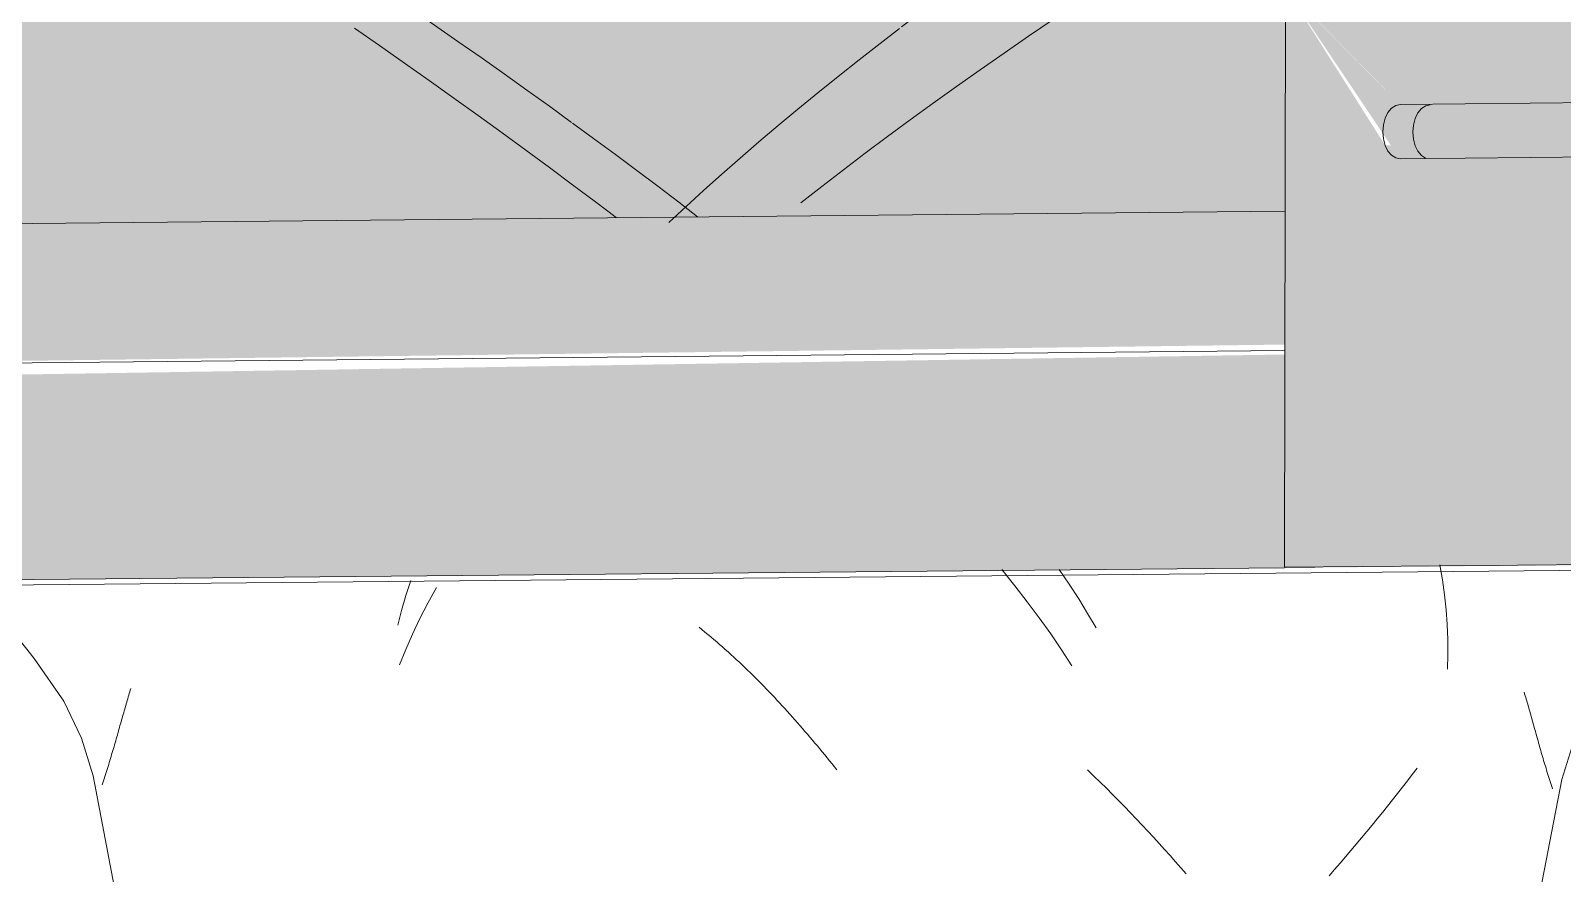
# Model space of a CAD drawing. Header units: inches. Extents: x 31213 to 31218, y -65 to 66.
# Drawn here: x 31215.903912 to 31215.90658, y -64.885297 to -64.883828 of the extents above; entities that cross this region are included whole.
import ezdxf

# ---------------------------------------------------------------- set-up
doc = ezdxf.new("R2010")
doc.units = ezdxf.units.IN
doc.header["$MEASUREMENT"] = 0
doc.layers.add('Q-SPCQ', color=91, linetype='Continuous', lineweight=9)

# ---------------------------------------------------------------- blocks, each defined once
blk = doc.blocks.new('FP_58-Looking South East')
at = {"layer": 'Q-SPCQ'}
blk.add_polyline3d([(-6208.6554517, -64.8851263, 0), (-6208.6553022, -64.8859106, 0), (-6208.6552178, -64.8867036, 0), (-6208.6551991, -64.8875005, 0), (-6208.6552199, -64.8879629, 0)], dxfattribs=at)
blk = doc.blocks.new('FP_59-Looking South East')
at = {"layer": 'Q-SPCQ'}
blk.add_polyline3d([(-6208.6528936, -64.8851332, 0), (-6208.6530452, -64.8859162, 0), (-6208.6531318, -64.8867085, 0), (-6208.6531527, -64.8875049, 0), (-6208.6531341, -64.8879484, 0)], dxfattribs=at)
blk = doc.blocks.new('FP_61-Looking South East')
at = {"layer": 'Q-SPCQ'}
for p, q in [((-6208.6537196, -64.8851163), (-6208.6537086, -64.885127)), ((-6208.6537086, -64.885127), (-6208.6536978, -64.8851376)), ((-6208.6536978, -64.8851376), (-6208.653687, -64.8851483)), ((-6208.6531629, -64.8851352), (-6208.6531714, -64.8851462)), ((-6208.6531544, -64.8851242), (-6208.6531629, -64.8851352)), ((-6208.653146, -64.8851131), (-6208.6531544, -64.8851242)), ((-6208.653687, -64.8851483), (-6208.6536764, -64.8851589)), ((-6208.6536764, -64.8851589), (-6208.6536658, -64.8851696)), ((-6208.6531801, -64.8851573), (-6208.6531888, -64.8851683)), ((-6208.6531714, -64.8851462), (-6208.6531801, -64.8851573)), ((-6208.6536658, -64.8851696), (-6208.6536554, -64.8851803)), ((-6208.6536554, -64.8851803), (-6208.6536451, -64.8851909)), ((-6208.6536451, -64.8851909), (-6208.6536349, -64.8852016)), ((-6208.6532064, -64.8851903), (-6208.6532154, -64.8852014)), ((-6208.6531976, -64.8851793), (-6208.6532064, -64.8851903)), ((-6208.6531888, -64.8851683), (-6208.6531976, -64.8851793)), ((-6208.6536349, -64.8852016), (-6208.6536248, -64.8852123)), ((-6208.6536248, -64.8852123), (-6208.6536148, -64.8852229)), ((-6208.6532244, -64.8852124), (-6208.6532335, -64.8852234)), ((-6208.6532154, -64.8852014), (-6208.6532244, -64.8852124)), ((-6208.6536148, -64.8852229), (-6208.6536049, -64.8852336)), ((-6208.6536049, -64.8852336), (-6208.6535951, -64.8852443)), ((-6208.6535951, -64.8852443), (-6208.6535855, -64.8852549)), ((-6208.6532426, -64.8852345), (-6208.6532519, -64.8852455)), ((-6208.6532335, -64.8852234), (-6208.6532426, -64.8852345)), ((-6208.6535855, -64.8852549), (-6208.6535759, -64.8852656)), ((-6208.6535759, -64.8852656), (-6208.6535665, -64.8852763)), ((-6208.6532705, -64.8852676), (-6208.65328, -64.8852786)), ((-6208.6532612, -64.8852566), (-6208.6532705, -64.8852676)), ((-6208.6532519, -64.8852455), (-6208.6532612, -64.8852566)), ((-6208.6535665, -64.8852763), (-6208.6535572, -64.8852869)), ((-6208.6535572, -64.8852869), (-6208.653548, -64.8852976)), ((-6208.6532895, -64.8852897), (-6208.653299, -64.8853007)), ((-6208.65328, -64.8852786), (-6208.6532895, -64.8852897))]:
    blk.add_line(p, q, dxfattribs=at)
blk = doc.blocks.new('FP_62-Looking South East')
at = {"layer": 'Q-SPCQ'}
for p, q in [((-6208.6543964, -64.8848677), (-6208.6543912, -64.8848719)), ((-6208.6543912, -64.8848719), (-6208.654386, -64.8848761)), ((-6208.654386, -64.8848761), (-6208.6543809, -64.8848803)), ((-6208.6543809, -64.8848803), (-6208.6543758, -64.8848846)), ((-6208.6543758, -64.8848846), (-6208.6543707, -64.8848889)), ((-6208.6543707, -64.8848889), (-6208.6543656, -64.8848932)), ((-6208.6543656, -64.8848932), (-6208.6543606, -64.8848976)), ((-6208.6543606, -64.8848976), (-6208.6543556, -64.8849019)), ((-6208.6543556, -64.8849019), (-6208.6543506, -64.8849063)), ((-6208.6543506, -64.8849063), (-6208.6543457, -64.8849108)), ((-6208.6543457, -64.8849108), (-6208.6543408, -64.8849152)), ((-6208.6543408, -64.8849152), (-6208.6543359, -64.8849197)), ((-6208.6543359, -64.8849197), (-6208.654331, -64.8849242)), ((-6208.654331, -64.8849242), (-6208.6543261, -64.8849287)), ((-6208.6543261, -64.8849287), (-6208.6543213, -64.8849333)), ((-6208.6543213, -64.8849333), (-6208.6543165, -64.8849379)), ((-6208.6543165, -64.8849379), (-6208.6543117, -64.8849425)), ((-6208.6543117, -64.8849425), (-6208.654307, -64.8849471)), ((-6208.654307, -64.8849471), (-6208.6543023, -64.8849517)), ((-6208.6543023, -64.8849517), (-6208.6542975, -64.8849564)), ((-6208.6542975, -64.8849564), (-6208.6542929, -64.8849611)), ((-6208.6542929, -64.8849611), (-6208.6542882, -64.8849658)), ((-6208.6542882, -64.8849658), (-6208.6542836, -64.8849706)), ((-6208.6542836, -64.8849706), (-6208.6542789, -64.8849753)), ((-6208.6542789, -64.8849753), (-6208.6542743, -64.8849801)), ((-6208.6542743, -64.8849801), (-6208.6542698, -64.8849849)), ((-6208.6542698, -64.8849849), (-6208.6542652, -64.8849898)), ((-6208.6542652, -64.8849898), (-6208.6542606, -64.8849946)), ((-6208.6542606, -64.8849946), (-6208.6542561, -64.8849995)), ((-6208.6542561, -64.8849995), (-6208.6542516, -64.8850044)), ((-6208.6542516, -64.8850044), (-6208.6542471, -64.8850093)), ((-6208.6542471, -64.8850093), (-6208.6542427, -64.8850142)), ((-6208.6542427, -64.8850142), (-6208.6542382, -64.8850191)), ((-6208.6542382, -64.8850191), (-6208.6542338, -64.8850241)), ((-6208.6542338, -64.8850241), (-6208.6542294, -64.8850291)), ((-6208.6542294, -64.8850291), (-6208.654225, -64.8850341)), ((-6208.654225, -64.8850341), (-6208.6542206, -64.8850391)), ((-6208.6542206, -64.8850391), (-6208.6542162, -64.8850441)), ((-6208.6542162, -64.8850441), (-6208.6542119, -64.8850491)), ((-6208.6542119, -64.8850491), (-6208.6542075, -64.8850542)), ((-6208.6542075, -64.8850542), (-6208.6542032, -64.8850593)), ((-6208.6542032, -64.8850593), (-6208.6541989, -64.8850644)), ((-6208.6541989, -64.8850644), (-6208.6541946, -64.8850695)), ((-6208.6541946, -64.8850695), (-6208.6541903, -64.8850746)), ((-6208.6541903, -64.8850746), (-6208.654186, -64.8850797)), ((-6208.654186, -64.8850797), (-6208.6541817, -64.8850849)), ((-6208.6541817, -64.8850849), (-6208.6541775, -64.88509)), ((-6208.6541775, -64.88509), (-6208.6541732, -64.8850952)), ((-6208.6541732, -64.8850952), (-6208.654169, -64.8851004)), ((-6208.654169, -64.8851004), (-6208.6541648, -64.8851056)), ((-6208.6541648, -64.8851056), (-6208.6541606, -64.8851108)), ((-6208.6541606, -64.8851108), (-6208.6541564, -64.885116))]:
    blk.add_line(p, q, dxfattribs=at)
blk = doc.blocks.new('FP_63-Looking South East')
at = {"layer": 'Q-SPCQ'}
for p, q in [((-6208.6534686, -64.8834103), (-6208.6535121, -64.8834401)), ((-6208.6554071, -64.8834422), (-6208.6553641, -64.8834715)), ((-6208.6535121, -64.8834401), (-6208.6535554, -64.8834699)), ((-6208.6553641, -64.8834715), (-6208.6553211, -64.8835009)), ((-6208.6535554, -64.8834699), (-6208.6535984, -64.8834996)), ((-6208.6535984, -64.8834996), (-6208.653641, -64.8835292)), ((-6208.6552781, -64.8835301), (-6208.6552352, -64.8835593)), ((-6208.6536457, -64.8835325), (-6208.6536833, -64.8835588)), ((-6208.6552352, -64.8835593), (-6208.6551925, -64.8835884)), ((-6208.6536833, -64.8835588), (-6208.6537252, -64.8835883)), ((-6208.6551925, -64.8835884), (-6208.6551498, -64.8836174)), ((-6208.6537252, -64.8835883), (-6208.6537666, -64.8836177)), ((-6208.6551498, -64.8836174), (-6208.6551073, -64.8836464)), ((-6208.6537666, -64.8836177), (-6208.6538076, -64.883647)), ((-6208.6551073, -64.8836464), (-6208.655065, -64.8836752)), ((-6208.6538076, -64.883647), (-6208.6538482, -64.8836763)), ((-6208.655065, -64.8836752), (-6208.6550229, -64.883704)), ((-6208.6538482, -64.8836763), (-6208.6538883, -64.8837055)), ((-6208.6538883, -64.8837055), (-6208.6539266, -64.8837337)), ((-6208.654981, -64.8837328), (-6208.6549394, -64.8837614)), ((-6208.6539279, -64.8837346), (-6208.653967, -64.8837637)), ((-6208.6549374, -64.8837628), (-6208.654898, -64.88379)), ((-6208.654898, -64.88379), (-6208.654857, -64.8838185)), ((-6208.6540055, -64.8837927), (-6208.6540435, -64.8838216)), ((-6208.654857, -64.8838185), (-6208.6548162, -64.883847)), ((-6208.6540471, -64.8838244), (-6208.6540808, -64.8838504)), ((-6208.6548162, -64.883847), (-6208.6547758, -64.8838753)), ((-6208.6540808, -64.8838504), (-6208.6541176, -64.8838792)), ((-6208.6547758, -64.8838753), (-6208.6547358, -64.8839036)), ((-6208.6541176, -64.8838792), (-6208.6541538, -64.8839079)), ((-6208.6547358, -64.8839036), (-6208.6546962, -64.8839318)), ((-6208.6541538, -64.8839079), (-6208.6541894, -64.8839365)), ((-6208.6546962, -64.8839318), (-6208.654657, -64.8839599)), ((-6208.6541894, -64.8839365), (-6208.6542243, -64.883965)), ((-6208.654657, -64.8839599), (-6208.6546182, -64.883988)), ((-6208.6546165, -64.8839893), (-6208.6545799, -64.884016)), ((-6208.6542243, -64.883965), (-6208.6542585, -64.8839935)), ((-6208.6545799, -64.884016), (-6208.654542, -64.8840439)), ((-6208.6542585, -64.8839935), (-6208.654292, -64.8840219)), ((-6208.654542, -64.8840439), (-6208.6545047, -64.8840717)), ((-6208.654292, -64.8840219), (-6208.6543248, -64.8840502)), ((-6208.6543248, -64.8840502), (-6208.6543569, -64.8840785)), ((-6208.6545047, -64.8840717), (-6208.6544679, -64.8840994)), ((-6208.6543569, -64.8840785), (-6208.6543883, -64.8841067)), ((-6208.6544679, -64.8840994), (-6208.6544316, -64.8841271)), ((-6208.6543883, -64.8841067), (-6208.6544189, -64.8841348)), ((-6208.6544189, -64.8841348), (-6208.6544488, -64.8841628)), ((-6208.6544316, -64.8841271), (-6208.6543988, -64.8841524)), ((-6208.6548985, -64.884786), (-6208.654907, -64.8848122)), ((-6208.6537691, -64.8847669), (-6208.6537517, -64.8847926)), ((-6208.654907, -64.8848122), (-6208.6549145, -64.8848383)), ((-6208.6537517, -64.8847926), (-6208.6537352, -64.8848181)), ((-6208.6537352, -64.8848181), (-6208.6537196, -64.8848436)), ((-6208.6549145, -64.8848383), (-6208.6549211, -64.8848643)), ((-6208.6537196, -64.8848436), (-6208.6537049, -64.884869))]:
    blk.add_line(p, q, dxfattribs=at)
blk = doc.blocks.new('FP_64-Looking South East')
at = {"layer": 'Q-SPCQ'}
for p, q in [((-6208.6549963, -64.8838238), (-6208.6549526, -64.8838544)), ((-6208.6537797, -64.8838086), (-6208.6538225, -64.8838379)), ((-6208.6549526, -64.8838544), (-6208.6549092, -64.8838849)), ((-6208.6538225, -64.8838379), (-6208.6538648, -64.8838673)), ((-6208.6538648, -64.8838673), (-6208.6539066, -64.8838965)), ((-6208.6549092, -64.8838849), (-6208.6548661, -64.8839153)), ((-6208.6539066, -64.8838965), (-6208.6539478, -64.8839257)), ((-6208.6548661, -64.8839153), (-6208.6548235, -64.8839457)), ((-6208.6539478, -64.8839257), (-6208.6539885, -64.8839548)), ((-6208.6548235, -64.8839457), (-6208.6547812, -64.8839761)), ((-6208.6539885, -64.8839548), (-6208.6540286, -64.8839839)), ((-6208.6547812, -64.8839761), (-6208.6547393, -64.8840063)), ((-6208.6540286, -64.8839839), (-6208.654068, -64.8840129)), ((-6208.6547393, -64.8840063), (-6208.6546979, -64.8840365)), ((-6208.654068, -64.8840129), (-6208.6541068, -64.8840419)), ((-6208.6546979, -64.8840365), (-6208.6546569, -64.8840666)), ((-6208.6541068, -64.8840419), (-6208.654145, -64.8840708)), ((-6208.6546569, -64.8840666), (-6208.6546165, -64.8840967)), ((-6208.654145, -64.8840708), (-6208.6541825, -64.8840996)), ((-6208.6546165, -64.8840967), (-6208.6545765, -64.8841267)), ((-6208.6541825, -64.8840996), (-6208.6542193, -64.8841284)), ((-6208.6545765, -64.8841267), (-6208.6545407, -64.8841539)), ((-6208.6538693, -64.8847671), (-6208.6538466, -64.8847953)), ((-6208.6556552, -64.8847946), (-6208.6555539, -64.8849222)), ((-6208.6548538, -64.8847987), (-6208.6548686, -64.8848257)), ((-6208.6538466, -64.8847953), (-6208.6538248, -64.8848234)), ((-6208.6548686, -64.8848257), (-6208.6548824, -64.8848527)), ((-6208.6538248, -64.8848234), (-6208.653804, -64.8848514)), ((-6208.6548824, -64.8848527), (-6208.6548952, -64.8848795)), ((-6208.653804, -64.8848514), (-6208.653784, -64.8848793)), ((-6208.6548952, -64.8848795), (-6208.6549071, -64.8849063)), ((-6208.653784, -64.8848793), (-6208.6537651, -64.8849071)), ((-6208.6549071, -64.8849063), (-6208.6549179, -64.884933)), ((-6208.6537651, -64.8849071), (-6208.6537471, -64.8849348))]:
    blk.add_line(p, q, dxfattribs=at)
blk = doc.blocks.new('FP_65-Looking South East')
at = {"layer": 'Q-SPCQ'}
for p, q in [((-6208.6531064, -64.8847587), (-6208.6531018, -64.884785)), ((-6208.6531018, -64.884785), (-6208.6530982, -64.8848111)), ((-6208.6526602, -64.8847664), (-6208.6527908, -64.8849297)), ((-6208.6530982, -64.8848111), (-6208.6530954, -64.8848372)), ((-6208.6530954, -64.8848372), (-6208.6530934, -64.8848632)), ((-6208.6530934, -64.8848632), (-6208.6530924, -64.8848891)), ((-6208.6530924, -64.8848891), (-6208.6530922, -64.8849149)), ((-6208.6530922, -64.8849149), (-6208.6530928, -64.8849407))]:
    blk.add_line(p, q, dxfattribs=at)
blk = doc.blocks.new('FP_66-Looking South East')
at = {"layer": 'Q-SPCQ'}
for p, q in [((-6208.6553867, -64.8849775), (-6208.6553876, -64.8849804)), ((-6208.6553858, -64.8849746), (-6208.6553867, -64.8849775)), ((-6208.6553947, -64.8850043), (-6208.6553956, -64.8850074)), ((-6208.6553938, -64.8850013), (-6208.6553947, -64.8850043)), ((-6208.6553929, -64.8849982), (-6208.6553938, -64.8850013)), ((-6208.655392, -64.8849952), (-6208.6553929, -64.8849982)), ((-6208.6553911, -64.8849922), (-6208.655392, -64.8849952)), ((-6208.6553902, -64.8849892), (-6208.6553911, -64.8849922)), ((-6208.6553894, -64.8849862), (-6208.6553902, -64.8849892)), ((-6208.6553885, -64.8849833), (-6208.6553894, -64.8849862)), ((-6208.6553876, -64.8849804), (-6208.6553885, -64.8849833)), ((-6208.6554019, -64.8850295), (-6208.6554028, -64.8850327)), ((-6208.655401, -64.8850263), (-6208.6554019, -64.8850295)), ((-6208.6554001, -64.8850231), (-6208.655401, -64.8850263)), ((-6208.6553992, -64.8850199), (-6208.6554001, -64.8850231)), ((-6208.6553983, -64.8850168), (-6208.6553992, -64.8850199)), ((-6208.6553974, -64.8850136), (-6208.6553983, -64.8850168)), ((-6208.6553965, -64.8850105), (-6208.6553974, -64.8850136)), ((-6208.6553956, -64.8850074), (-6208.6553965, -64.8850105)), ((-6208.6554093, -64.8850556), (-6208.6554103, -64.8850589)), ((-6208.6554084, -64.8850523), (-6208.6554093, -64.8850556)), ((-6208.6554075, -64.885049), (-6208.6554084, -64.8850523)), ((-6208.6554065, -64.8850457), (-6208.6554075, -64.885049)), ((-6208.6554056, -64.8850424), (-6208.6554065, -64.8850457)), ((-6208.6554047, -64.8850391), (-6208.6554056, -64.8850424)), ((-6208.6554037, -64.8850359), (-6208.6554047, -64.8850391)), ((-6208.6554028, -64.8850327), (-6208.6554037, -64.8850359)), ((-6208.6554171, -64.8850826), (-6208.6554181, -64.885086)), ((-6208.6554161, -64.8850792), (-6208.6554171, -64.8850826)), ((-6208.6554151, -64.8850758), (-6208.6554161, -64.8850792)), ((-6208.6554142, -64.8850724), (-6208.6554151, -64.8850758)), ((-6208.6554132, -64.885069), (-6208.6554142, -64.8850724)), ((-6208.6554122, -64.8850656), (-6208.6554132, -64.885069)), ((-6208.6554112, -64.8850623), (-6208.6554122, -64.8850656)), ((-6208.6554103, -64.8850589), (-6208.6554112, -64.8850623)), ((-6208.6554254, -64.8851103), (-6208.6554265, -64.8851139)), ((-6208.6554244, -64.8851068), (-6208.6554254, -64.8851103)), ((-6208.6554233, -64.8851033), (-6208.6554244, -64.8851068)), ((-6208.6554223, -64.8850999), (-6208.6554233, -64.8851033)), ((-6208.6554212, -64.8850964), (-6208.6554223, -64.8850999)), ((-6208.6554202, -64.8850929), (-6208.6554212, -64.8850964)), ((-6208.6554192, -64.8850895), (-6208.6554202, -64.8850929)), ((-6208.6554181, -64.885086), (-6208.6554192, -64.8850895)), ((-6208.6554332, -64.8851351), (-6208.6554344, -64.8851387)), ((-6208.6554321, -64.8851316), (-6208.6554332, -64.8851351)), ((-6208.6554309, -64.885128), (-6208.6554321, -64.8851316)), ((-6208.6554298, -64.8851245), (-6208.6554309, -64.885128)), ((-6208.6554287, -64.8851209), (-6208.6554298, -64.8851245)), ((-6208.6554276, -64.8851174), (-6208.6554287, -64.8851209)), ((-6208.6554265, -64.8851139), (-6208.6554276, -64.8851174)), ((-6208.6554344, -64.8851387), (-6208.6554356, -64.8851423))]:
    blk.add_line(p, q, dxfattribs=at)
blk.add_polyline3d([(-6208.6555539, -64.8849222, 0), (-6208.6555024, -64.8849966, 0), (-6208.6554718, -64.8850612, 0), (-6208.6554517, -64.8851263, 0)], dxfattribs=at)
blk = doc.blocks.new('FP_67-Looking South East')
at = {"layer": 'Q-SPCQ'}
for p, q in [((-6208.6529595, -64.8849811), (-6208.6529586, -64.884984)), ((-6208.6529586, -64.884984), (-6208.6529577, -64.884987)), ((-6208.6529577, -64.884987), (-6208.6529568, -64.8849899)), ((-6208.6529568, -64.8849899), (-6208.6529559, -64.8849928)), ((-6208.6529559, -64.8849928), (-6208.652955, -64.8849958)), ((-6208.652955, -64.8849958), (-6208.6529542, -64.8849988)), ((-6208.6529542, -64.8849988), (-6208.6529533, -64.8850018)), ((-6208.6529533, -64.8850018), (-6208.6529524, -64.8850048)), ((-6208.6529524, -64.8850048), (-6208.6529515, -64.8850079)), ((-6208.6529515, -64.8850079), (-6208.6529506, -64.8850109)), ((-6208.6529506, -64.8850109), (-6208.6529498, -64.885014)), ((-6208.6529498, -64.885014), (-6208.6529489, -64.8850171)), ((-6208.6529489, -64.8850171), (-6208.652948, -64.8850202)), ((-6208.652948, -64.8850202), (-6208.6529471, -64.8850234)), ((-6208.6529471, -64.8850234), (-6208.6529462, -64.8850265)), ((-6208.6529462, -64.8850265), (-6208.6529453, -64.8850297)), ((-6208.6529453, -64.8850297), (-6208.6529445, -64.8850329)), ((-6208.6529445, -64.8850329), (-6208.6529436, -64.8850361)), ((-6208.6529436, -64.8850361), (-6208.6529427, -64.8850393)), ((-6208.6529427, -64.8850393), (-6208.6529418, -64.8850425)), ((-6208.6529418, -64.8850425), (-6208.6529408, -64.8850458)), ((-6208.6529408, -64.8850458), (-6208.6529399, -64.885049)), ((-6208.6529399, -64.885049), (-6208.652939, -64.8850523)), ((-6208.652939, -64.8850523), (-6208.6529381, -64.8850556)), ((-6208.6529381, -64.8850556), (-6208.6529372, -64.8850589)), ((-6208.6529372, -64.8850589), (-6208.6529362, -64.8850622)), ((-6208.6529362, -64.8850622), (-6208.6529353, -64.8850656)), ((-6208.6529353, -64.8850656), (-6208.6529344, -64.8850689)), ((-6208.6529344, -64.8850689), (-6208.6529334, -64.8850723)), ((-6208.6529334, -64.8850723), (-6208.6529325, -64.8850756)), ((-6208.6529325, -64.8850756), (-6208.6529315, -64.885079)), ((-6208.6529315, -64.885079), (-6208.6529305, -64.8850824)), ((-6208.6529305, -64.8850824), (-6208.6529296, -64.8850858)), ((-6208.6529296, -64.8850858), (-6208.6529286, -64.8850893)), ((-6208.6529286, -64.8850893), (-6208.6529276, -64.8850927)), ((-6208.6529276, -64.8850927), (-6208.6529266, -64.8850961)), ((-6208.6529266, -64.8850961), (-6208.6529256, -64.8850996)), ((-6208.6529256, -64.8850996), (-6208.6529245, -64.8851031)), ((-6208.6529245, -64.8851031), (-6208.6529235, -64.8851066)), ((-6208.6529235, -64.8851066), (-6208.6529225, -64.88511)), ((-6208.6529225, -64.88511), (-6208.6529214, -64.8851135)), ((-6208.6529214, -64.8851135), (-6208.6529204, -64.885117)), ((-6208.6529204, -64.885117), (-6208.6529193, -64.8851206)), ((-6208.6529193, -64.8851206), (-6208.6529182, -64.8851241)), ((-6208.6529182, -64.8851241), (-6208.6529171, -64.8851276)), ((-6208.6529171, -64.8851276), (-6208.652916, -64.8851312)), ((-6208.652916, -64.8851312), (-6208.6529149, -64.8851347)), ((-6208.6529149, -64.8851347), (-6208.6529138, -64.8851383)), ((-6208.6529138, -64.8851383), (-6208.6529127, -64.8851419)), ((-6208.6529127, -64.8851419), (-6208.6529115, -64.8851454)), ((-6208.6529115, -64.8851454), (-6208.6529104, -64.885149))]:
    blk.add_line(p, q, dxfattribs=at)
blk.add_polyline3d([(-6208.6527908, -64.8849297, 0), (-6208.6528425, -64.8850038, 0), (-6208.6528733, -64.8850682, 0), (-6208.6528936, -64.8851332, 0)], dxfattribs=at)

msp = doc.modelspace()

# ---------------------------------------------------------------- hatches: boundary and pattern name
at = {"layer": 'Q-SPCQ'}
h = msp.add_hatch(color=256, dxfattribs=at)
h.paths.add_polyline_path([(31215.9027657, -64.8847955), (31215.9074296, -64.8847517), (31215.9074409, -64.8767902), (31215.9072005, -64.8767939), (31215.9071897, -64.8843752), (31215.9027883, -64.8844449), (31215.9027805, -64.8845657)], flags=0)
h.paths.add_polyline_path([(31215.9072028, -64.8751668), (31215.9074432, -64.8751627), (31215.9074447, -64.8741447), (31215.9064442, -64.8741623), (31215.9064151, -64.8744056), (31215.9064073, -64.87443), (31215.9064627, -64.874498), (31215.906483, -64.8744728), (31215.9064831, -64.8744542), (31215.906823, -64.8744728), (31215.906823, -64.8745078), (31215.9069406, -64.8744951), (31215.9069406, -64.8745322), (31215.9072037, -64.8745277), (31215.9072036, -64.8745618)], flags=0)
h = msp.add_hatch(color=256, dxfattribs=at)
h.paths.add_polyline_path([(31215.9060959, -64.8847632), (31215.9073774, -64.8847512), (31215.9073803, -64.8827307), (31215.9060974, -64.883754), (31215.9060964, -64.8844449)], flags=0)
h.paths.add_polyline_path([(31215.9071479, -64.8840905), (31215.9071055, -64.8840632), (31215.9070959, -64.8840437), (31215.9062711, -64.8840282), (31215.9060974, -64.883754), (31215.9062972, -64.883957), (31215.9071057, -64.8839293), (31215.9071638, -64.8839042), (31215.9072002, -64.8839479), (31215.9072001, -64.8840426), (31215.9071635, -64.8840871)], flags=0)
h.paths.add_polyline_path([(31215.9061096, -64.8751755), (31215.9063101, -64.8748725), (31215.9071186, -64.8748391), (31215.9071766, -64.8748136), (31215.9072131, -64.8748571), (31215.9072129, -64.8749518), (31215.9071608, -64.875), (31215.9071184, -64.874973), (31215.9071088, -64.8749535), (31215.9063099, -64.8749671)], flags=0)
h.paths.add_polyline_path([(31215.9061218, -64.8751849), (31215.907391, -64.8751636), (31215.9073925, -64.8741437), (31215.9064443, -64.8741604), (31215.9064152, -64.8744056), (31215.9064074, -64.87443), (31215.9064628, -64.874498), (31215.9064831, -64.8744728), (31215.9064831, -64.8744542), (31215.9068231, -64.8744604), (31215.9068231, -64.8745078), (31215.9069407, -64.8745099), (31215.9069406, -64.8745731), (31215.9061104, -64.8745869), (31215.9061096, -64.8751755)], flags=0)
h = msp.add_hatch(color=256, dxfattribs=at)
h.paths.add_polyline_path([(31215.9027895, -64.8844178), (31215.9060958, -64.8843752), (31215.9060952, -64.8841425), (31215.9028051, -64.884175), (31215.9027922, -64.8843751)], flags=0)
h.paths.add_polyline_path([(31215.9028295, -64.8837975), (31215.9040377, -64.8837852), (31215.9040442, -64.8792544), (31215.9031222, -64.879267), (31215.9030897, -64.8797705), (31215.9037248, -64.8797621), (31215.9037197, -64.8832852), (31215.902862, -64.8832942), (31215.9028346, -64.8837189)], flags=0)
h.paths.add_polyline_path([(31215.9034068, -64.8748606), (31215.9061094, -64.8747825), (31215.9061089, -64.8745863), (31215.9050013, -64.8745824), (31215.903423, -64.8746097), (31215.9034129, -64.8747662)], flags=0)
at = {"layer": 'Q-SPCQ', "transparency": 33554496}
h = msp.add_hatch(color=256, dxfattribs=at)
h.paths.add_polyline_path([(31215.9060968, -64.883754), (31215.9062966, -64.8840516), (31215.9071049, -64.8840632), (31215.9071629, -64.8840871), (31215.9071897, -64.8840426), (31215.9071632, -64.8839042), (31215.9071175, -64.8839141), (31215.9070888, -64.883949), (31215.9062705, -64.8839304)], flags=0)
h.paths.add_polyline_path([(31215.9027896, -64.8844178), (31215.9060959, -64.8843752), (31215.9060968, -64.883754), (31215.9071913, -64.8828809), (31215.9071892, -64.876794), (31215.9032781, -64.8768548), (31215.9027923, -64.8843751)], flags=0)
h.paths.add_polyline_path([(31215.906109, -64.8751754), (31215.906217, -64.8750299), (31215.906217, -64.8750028)], flags=0)
h.paths.add_polyline_path([(31215.903383, -64.8752309), (31215.906109, -64.8751754), (31215.906109, -64.8745863), (31215.9050014, -64.8745824), (31215.9034232, -64.8746097), (31215.9034156, -64.874726)], flags=0)
h.paths.add_polyline_path([(31215.9071602, -64.875), (31215.9072025, -64.8749671), (31215.9071761, -64.8748135), (31215.9071304, -64.8748238), (31215.9070702, -64.8749377), (31215.9071016, -64.8749536), (31215.9071178, -64.8749729), (31215.9071447, -64.874997)], flags=0)

# ---------------------------------------------------------------- linework, layer by layer
at = {"layer": 'Q-SPCQ'}
for p, q in [((31215.9060974, -64.883754), (31215.9060959, -64.8847632)), ((31215.9062972, -64.883957), (31215.9070961, -64.883949)), ((31215.9070959, -64.8840437), (31215.906297, -64.8840516)), ((31215.9060961, -64.8841425), (31215.9028088, -64.8841749)), ((31215.9060961, -64.8841425), (31215.9028088, -64.8841749)), ((31215.9060964, -64.8843858), (31215.9028095, -64.8844176)), ((31215.9078992, -64.8847564), (31215.9027644, -64.8848045)), ((31215.9027657, -64.8847955), (31215.9060959, -64.8847642)), ((31215.9060959, -64.8847632), (31215.9073774, -64.8847512)), ((31215.9061481, -64.8847638), (31215.9060959, -64.8847632))]:
    msp.add_line(p, q, dxfattribs=at)
for points in [[(31215.906297, -64.8840516, 0), (31215.9062893, -64.8840501, 0), (31215.906282, -64.8840454, 0), (31215.9062758, -64.884038, 0), (31215.9062711, -64.8840282, 0), (31215.9062681, -64.8840168, 0), (31215.9062671, -64.8840046, 0), (31215.9062681, -64.8839923, 0), (31215.9062711, -64.8839809, 0), (31215.9062759, -64.883971, 0), (31215.9062821, -64.8839635, 0), (31215.9062894, -64.8839587, 0), (31215.9062972, -64.883957, 0)], [(31215.9063493, -64.8839575, 0), (31215.9063416, -64.8839592, 0), (31215.9063343, -64.883964, 0), (31215.9063281, -64.8839716, 0), (31215.9063233, -64.8839814, 0), (31215.9063203, -64.8839929, 0), (31215.9063193, -64.8840051, 0), (31215.9063203, -64.8840174, 0), (31215.9063233, -64.8840287, 0), (31215.906328, -64.8840385, 0), (31215.9063342, -64.884046, 0), (31215.9063414, -64.8840506, 0)]]:
    msp.add_polyline3d(points, dxfattribs=at)

# ---------------------------------------------------------------- block references
for name in ['FP_64-Looking South East', 'FP_63-Looking South East', 'FP_65-Looking South East', 'FP_62-Looking South East', 'FP_66-Looking South East', 'FP_67-Looking South East', 'FP_58-Looking South East', 'FP_61-Looking South East', 'FP_59-Looking South East']:
    msp.add_blockref(name, (37424.5594725, 0), dxfattribs=at)

doc.saveas('drawing.dxf')
